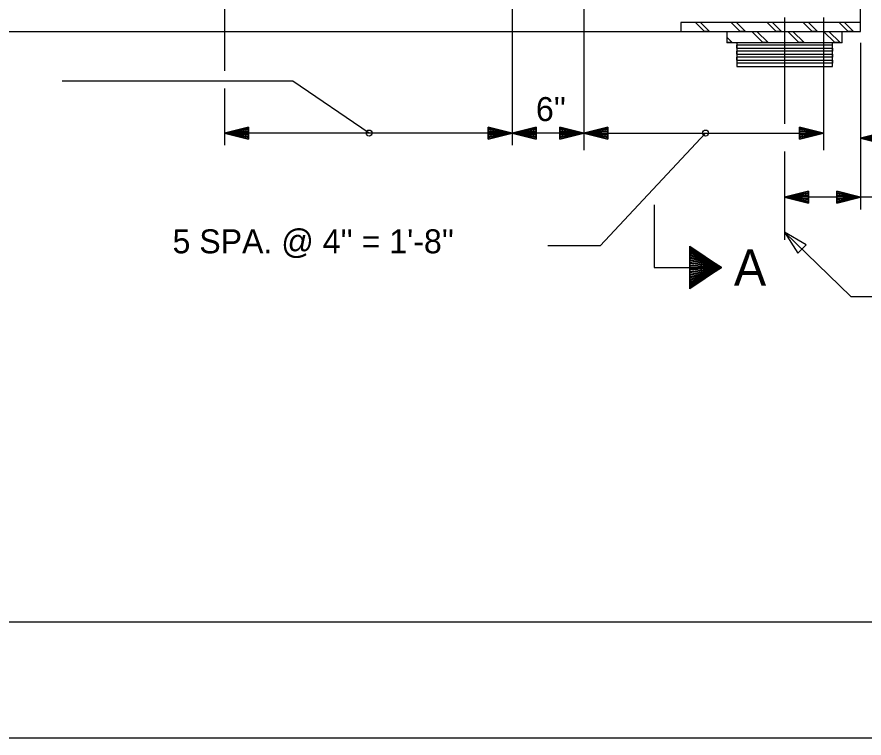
# Model space of a CAD drawing. Extents: x 0 to 34.4, y 0 to 25.6.
# Drawn here: x 14.022 to 18.44, y 0 to 3.759 of the extents above; entities that cross this region are included whole.
import ezdxf

# ---------------------------------------------------------------- set-up
doc = ezdxf.new("R2010")
doc.units = 0
for name, color, linetype in [('Arrowhead Terminators', 7, 'Continuous'), ('Dimension Lines', 7, 'Continuous'), ('Miscellaneous Lines', 7, 'Continuous'), ('Plan Sheet', 7, 'Continuous'), ('Plot Shape', 7, 'Continuous'), ('Structural Steel Lines', 7, 'Continuous'), ('Sup Concrete Girder Lines', 7, 'Continuous'), ('Text', 7, 'Continuous')]:
    doc.layers.add(name, color=color, linetype=linetype)

msp = doc.modelspace()

# ---------------------------------------------------------------- linework, layer by layer
at = {"layer": 'Arrowhead Terminators'}
msp.add_lwpolyline([(18.0255, 2.6363), (18.0935, 2.5268), (18.137, 2.5717)], close=True, dxfattribs=at)
at = {"layer": 'Dimension Lines'}
for p, q in [((15.1046, 3.84), (15.1046, 3.4782)), ((16.6046, 3.84), (16.6046, 3.091)), ((16.9776, 3.84), (16.9776, 3.091)), ((18.0255, 3.7551), (18.0255, 3.2018)), ((18.2282, 3.7551), (18.2282, 3.0645)), ((16.9784, 3.6246), (16.9784, 3.3088)), ((18.4217, 3.6246), (18.4217, 2.7555)), ((15.1046, 3.3852), (15.1046, 3.091)), ((16.9784, 3.3153), (16.9784, 3.2201)), ((16.9784, 3.3134), (16.9784, 3.0645)), ((18.2282, 3.3095), (18.2282, 3.1718)), ((16.6046, 3.1535), (15.1046, 3.1535)), ((17.0573, 3.1535), (16.6046, 3.1535)), ((16.9784, 3.1535), (18.2282, 3.1535)), ((18.7507, 3.1275), (18.4217, 3.1275)), ((18.7507, 3.1275), (18.4217, 3.1275)), ((18.8164, 3.1275), (18.4217, 3.1275)), ((18.0255, 3.0577), (18.0255, 2.5974)), ((18.8164, 2.8185), (18.0255, 2.8185)), ((18.8164, 2.8185), (18.0255, 2.8185))]:
    msp.add_line(p, q, dxfattribs=at)
for points in [[(15.8587, 3.1535), (15.4613, 3.4248), (14.2586, 3.4248)], [(15.2296, 3.1535), (15.2296, 3.1597), (15.1046, 3.1535), (15.2296, 3.166), (15.2296, 3.1722), (15.1046, 3.1535), (15.2296, 3.1785), (15.2296, 3.1847), (15.1046, 3.1535), (15.2296, 3.1222), (15.2296, 3.1285), (15.1046, 3.1535), (15.2296, 3.1347), (15.2296, 3.141), (15.1046, 3.1535), (15.2296, 3.1472), (15.2296, 3.1847), (15.2296, 3.1222), (15.1046, 3.1535), (15.2296, 3.1847)], [(16.4796, 3.1535), (16.4796, 3.1472), (16.6046, 3.1535), (16.4796, 3.141), (16.4796, 3.1347), (16.6046, 3.1535), (16.4796, 3.1285), (16.4796, 3.1222), (16.6046, 3.1535), (16.4796, 3.1847), (16.4796, 3.1785), (16.6046, 3.1535), (16.4796, 3.1722), (16.4796, 3.166), (16.6046, 3.1535), (16.4796, 3.1597), (16.4796, 3.1222), (16.4796, 3.1847), (16.6046, 3.1535), (16.4796, 3.1222)], [(16.7296, 3.1535), (16.7296, 3.1597), (16.6046, 3.1535), (16.7296, 3.166), (16.7296, 3.1722), (16.6046, 3.1535), (16.7296, 3.1785), (16.7296, 3.1847), (16.6046, 3.1535), (16.7296, 3.1222), (16.7296, 3.1285), (16.6046, 3.1535), (16.7296, 3.1347), (16.7296, 3.141), (16.6046, 3.1535), (16.7296, 3.1472), (16.7296, 3.1847), (16.7296, 3.1222), (16.6046, 3.1535), (16.7296, 3.1847)], [(16.8534, 3.1535), (16.8534, 3.1472), (16.9784, 3.1535), (16.8534, 3.141), (16.8534, 3.1347), (16.9784, 3.1535), (16.8534, 3.1285), (16.8534, 3.1222), (16.9784, 3.1535), (16.8534, 3.1847), (16.8534, 3.1785), (16.9784, 3.1535), (16.8534, 3.1722), (16.8534, 3.166), (16.9784, 3.1535), (16.8534, 3.1597), (16.8534, 3.1222), (16.8534, 3.1847), (16.9784, 3.1535), (16.8534, 3.1222)], [(17.1034, 3.1535), (17.1034, 3.1597), (16.9784, 3.1535), (17.1034, 3.166), (17.1034, 3.1722), (16.9784, 3.1535), (17.1034, 3.1785), (17.1034, 3.1847), (16.9784, 3.1535), (17.1034, 3.1222), (17.1034, 3.1285), (16.9784, 3.1535), (17.1034, 3.1347), (17.1034, 3.141), (16.9784, 3.1535), (17.1034, 3.1472), (17.1034, 3.1847), (17.1034, 3.1222), (16.9784, 3.1535), (17.1034, 3.1847)], [(18.1032, 3.1535), (18.1032, 3.1472), (18.2282, 3.1535), (18.1032, 3.141), (18.1032, 3.1347), (18.2282, 3.1535), (18.1032, 3.1285), (18.1032, 3.1222), (18.2282, 3.1535), (18.1032, 3.1847), (18.1032, 3.1785), (18.2282, 3.1535), (18.1032, 3.1722), (18.1032, 3.166), (18.2282, 3.1535), (18.1032, 3.1597), (18.1032, 3.1222), (18.1032, 3.1847), (18.2282, 3.1535), (18.1032, 3.1222)], [(17.6131, 3.1535), (17.0634, 2.5663), (16.7911, 2.5663)], [(18.5467, 3.1275), (18.5467, 3.1337), (18.4217, 3.1275), (18.5467, 3.14), (18.5467, 3.1462), (18.4217, 3.1275), (18.5467, 3.1525), (18.5467, 3.1587), (18.4217, 3.1275), (18.5467, 3.0962), (18.5467, 3.1025), (18.4217, 3.1275), (18.5467, 3.1087), (18.5467, 3.115), (18.4217, 3.1275), (18.5467, 3.1212), (18.5467, 3.1587), (18.5467, 3.0962), (18.4217, 3.1275), (18.5467, 3.1587)], [(18.5467, 3.1275), (18.5467, 3.1337), (18.4217, 3.1275), (18.5467, 3.14), (18.5467, 3.1462), (18.4217, 3.1275), (18.5467, 3.1525), (18.5467, 3.1587), (18.4217, 3.1275), (18.5467, 3.0962), (18.5467, 3.1025), (18.4217, 3.1275), (18.5467, 3.1087), (18.5467, 3.115), (18.4217, 3.1275), (18.5467, 3.1212), (18.5467, 3.1587), (18.5467, 3.0962), (18.4217, 3.1275), (18.5467, 3.1587)], [(18.5467, 3.1275), (18.5467, 3.1337), (18.4217, 3.1275), (18.5467, 3.14), (18.5467, 3.1462), (18.4217, 3.1275), (18.5467, 3.1525), (18.5467, 3.1587), (18.4217, 3.1275), (18.5467, 3.0962), (18.5467, 3.1025), (18.4217, 3.1275), (18.5467, 3.1087), (18.5467, 3.115), (18.4217, 3.1275), (18.5467, 3.1212), (18.5467, 3.1587), (18.5467, 3.0962), (18.4217, 3.1275), (18.5467, 3.1587)], [(18.1505, 2.8185), (18.1505, 2.8248), (18.0255, 2.8185), (18.1505, 2.831), (18.1505, 2.8373), (18.0255, 2.8185), (18.1505, 2.8435), (18.1505, 2.8498), (18.0255, 2.8185), (18.1505, 2.7873), (18.1505, 2.7935), (18.0255, 2.8185), (18.1505, 2.7998), (18.1505, 2.806), (18.0255, 2.8185), (18.1505, 2.8123), (18.1505, 2.8498), (18.1505, 2.7873), (18.0255, 2.8185), (18.1505, 2.8498)], [(18.2967, 2.8185), (18.2967, 2.8123), (18.4217, 2.8185), (18.2967, 2.806), (18.2967, 2.7998), (18.4217, 2.8185), (18.2967, 2.7935), (18.2967, 2.7873), (18.4217, 2.8185), (18.2967, 2.8498), (18.2967, 2.8435), (18.4217, 2.8185), (18.2967, 2.8373), (18.2967, 2.831), (18.4217, 2.8185), (18.2967, 2.8248), (18.2967, 2.7873), (18.2967, 2.8498), (18.4217, 2.8185), (18.2967, 2.7873)], [(17.3457, 2.7802), (17.3457, 2.4528), (17.6966, 2.4528)], [(17.3457, 2.7802), (17.3457, 2.4528), (17.6966, 2.4528)], [(17.3457, 2.7802), (17.3457, 2.4528), (17.6966, 2.4528)], [(18.0255, 2.6363), (18.3714, 2.3011), (18.8529, 2.3011)], [(17.5304, 2.5635), (17.6966, 2.4528), (17.5304, 2.5567), (17.5304, 2.5498), (17.6966, 2.4528), (17.5304, 2.5429), (17.5304, 2.536), (17.6966, 2.4528), (17.5304, 2.529), (17.5304, 2.5221), (17.6966, 2.4528), (17.5304, 2.5151), (17.5304, 2.5083), (17.6966, 2.4528), (17.5304, 2.5013), (17.5304, 2.4943), (17.6966, 2.4528), (17.5304, 2.4874), (17.5304, 2.4805), (17.6966, 2.4528), (17.5304, 2.4736), (17.5304, 2.4666), (17.6966, 2.4528), (17.5304, 2.4597), (17.5304, 2.4459), (17.6966, 2.4528), (17.5304, 2.4389), (17.5304, 2.432), (17.6966, 2.4528), (17.5304, 2.425), (17.5304, 2.4182), (17.6966, 2.4528), (17.5304, 2.4112), (17.5304, 2.4043), (17.6966, 2.4528), (17.5304, 2.3973), (17.5304, 2.3904), (17.6966, 2.4528), (17.5304, 2.3835), (17.5304, 2.3766), (17.6966, 2.4528), (17.5304, 2.3696), (17.5304, 2.3627), (17.6966, 2.4528), (17.5304, 2.3558), (17.5304, 2.3488), (17.6966, 2.4528), (17.5304, 2.3421), (17.5304, 2.5635), (17.6966, 2.4528), (17.5304, 2.5567)]]:
    msp.add_lwpolyline(points, dxfattribs=at)
for centre in [(15.8587, 3.1535), (17.6131, 3.1535)]:
    msp.add_circle(centre, 0.0154, dxfattribs=at)
at = {"layer": 'Miscellaneous Lines'}
for points in [[(18.0255, 3.6246), (17.7755, 3.6246), (17.7755, 3.4996), (18.0255, 3.4996), (18.2755, 3.4996), (18.2755, 3.6246), (18.0255, 3.6246)], [(18.2743, 3.6112), (17.7742, 3.6112), (17.7742, 3.5957), (18.2743, 3.5957), (18.2743, 3.58), (17.7742, 3.58), (17.7742, 3.5645), (18.2743, 3.5645), (18.2743, 3.5488), (17.7742, 3.5488), (17.7742, 3.5332), (18.2743, 3.5332), (18.2743, 3.5176), (17.7742, 3.5176)]]:
    msp.add_lwpolyline(points, dxfattribs=at)
at = {"layer": 'Plan Sheet'}
msp.add_line((1.0541, 0.6061), (33.0544, 0.6061), dxfattribs=at)
at = {"layer": 'Plot Shape'}
msp.add_lwpolyline([(0, 22), (33.0632, 22), (33.0632, 0), (0, 0)], close=True, dxfattribs=at)
at = {"layer": 'Structural Steel Lines'}
for p, q in [((17.726, 3.6246), (17.726, 3.6837)), ((18.3249, 3.6246), (18.3249, 3.6837))]:
    msp.add_line(p, q, dxfattribs=at)
for points in [[(18.4217, 3.7306), (17.4842, 3.7306), (17.4842, 3.6837)], [(18.3373, 3.7306), (18.3842, 3.6837), (18.3568, 3.6837), (18.3099, 3.7306), (18.1498, 3.7306), (18.1967, 3.6837), (18.1693, 3.6837), (18.1224, 3.7306), (17.9623, 3.7306), (18.0092, 3.6837), (17.9818, 3.6837), (17.9349, 3.7306), (17.7748, 3.7306), (17.8217, 3.6837), (17.7943, 3.6837), (17.7474, 3.7306), (17.5873, 3.7306), (17.6342, 3.6837), (17.6068, 3.6837), (17.5599, 3.7306), (17.4842, 3.7306)], [(17.8811, 3.6837), (17.9397, 3.6251), (17.9123, 3.6251), (17.8537, 3.6837)], [(18.0686, 3.6837), (18.1272, 3.6251), (18.0998, 3.6251), (18.0412, 3.6837)], [(18.2561, 3.6837), (18.3147, 3.6251), (18.2873, 3.6251), (18.2287, 3.6837)], [(17.726, 3.6513), (17.7522, 3.6251), (17.7248, 3.6251), (17.726, 3.6239)], [(18.3249, 3.6246), (17.726, 3.6246)]]:
    msp.add_lwpolyline(points, dxfattribs=at)
at = {"layer": 'Sup Concrete Girder Lines'}
for p, q in [((18.4217, 3.6837), (18.4217, 4.0587)), ((8.1092, 3.6837), (18.4217, 3.6837))]:
    msp.add_line(p, q, dxfattribs=at)

# ---------------------------------------------------------------- texts
at = {"layer": 'Text'}
for s, height, p in [("6''", 0.125, (16.7285, 3.216)), ("5 SPA. @ 4'' = 1'-8''", 0.125, (14.8339, 2.5266)), ('A', 0.188, (17.7611, 2.3588)), ('A', 0.188, (17.7611, 2.3588))]:
    msp.add_text(s, height=height, dxfattribs=at).set_placement(p)

doc.saveas('drawing.dxf')
